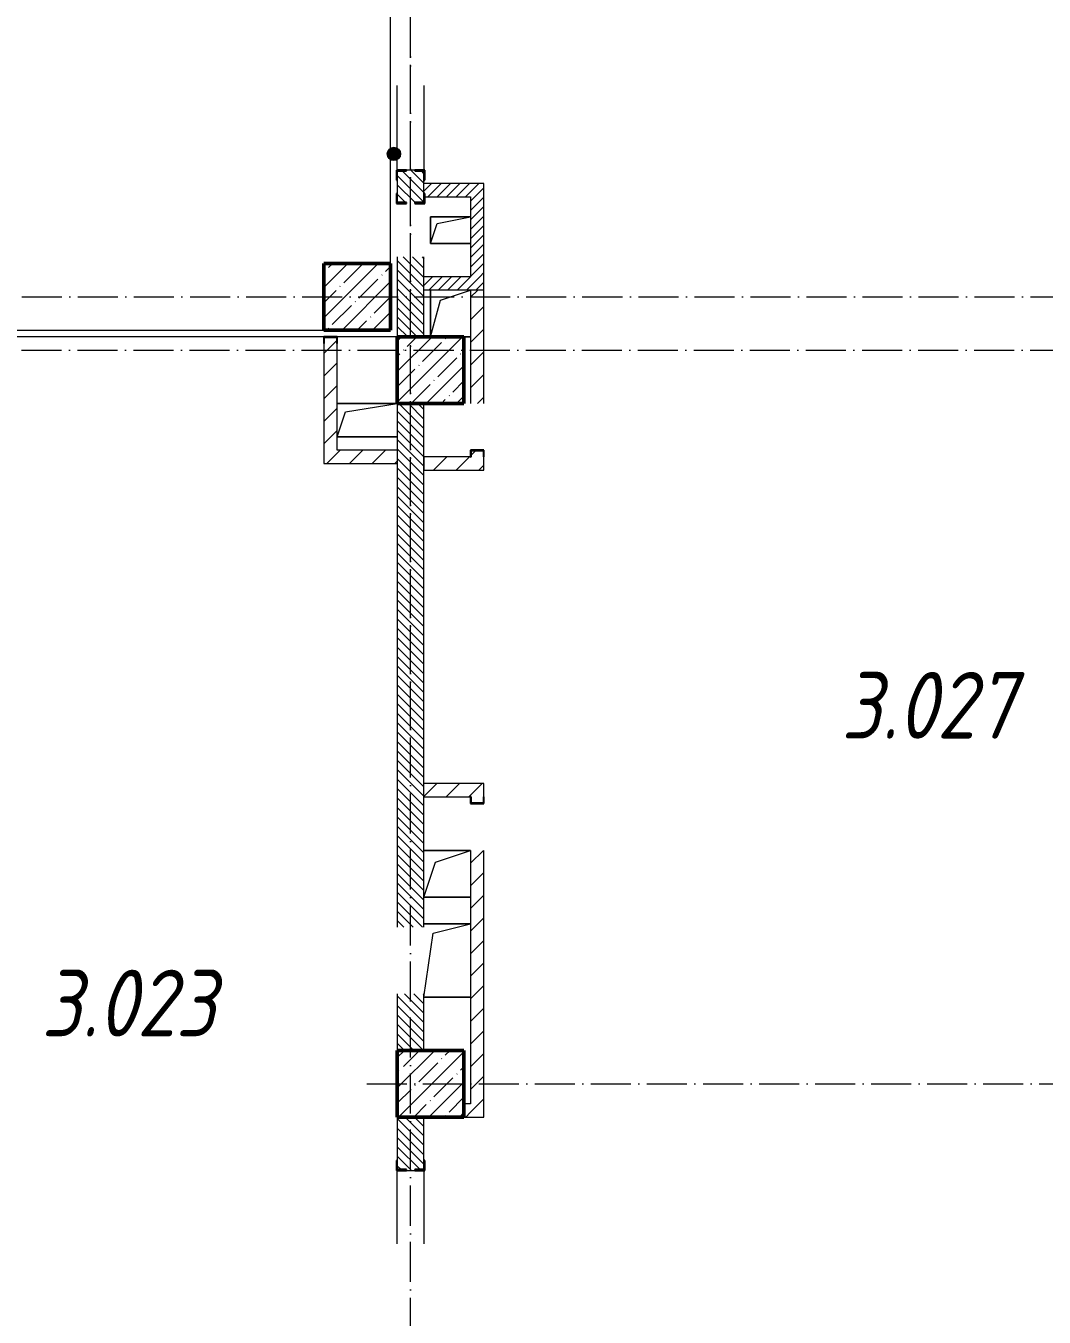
# Model space of a CAD drawing. Header units: millimetres. Extents: x -135211 to 49383, y -8033 to 228499.
# Drawn here: x -39477 to -31843, y 163513 to 173195 of the extents above; entities that cross this region are included whole.
import ezdxf

# ---------------------------------------------------------------- set-up
doc = ezdxf.new("R2010")
doc.units = ezdxf.units.MM
doc.linetypes.add('50_200_ШТРИХ_1Т_ш5_п1_п1_', pattern=[700, 500, -100, 0, -100])
for name, color, linetype, lineweight in [('A-FLOR-____-OTLN', 7, 'Continuous', 9), ('A-GENM-____-MCUT', 7, 'Continuous', 25), ('A-GENM-____-OTLN', 7, 'Continuous', 9), ('A-GENM-____-OTLN-1', 7, 'Continuous', 25), ('A-WALL-____-MCUT', 7, 'Continuous', 13), ('A-WALL-____-MCUT-3', 7, 'Continuous', 9), ('A-WALL-____-PATT-1', 7, 'Continuous', 9), ('A-WALL-FNSH-MCUT-1', 7, 'Continuous', 9), ('G-____-____-TEXT', 7, 'Continuous', 9), ('I-WALL-____-OTLN', 7, 'Continuous', 9), ('S-COLS-____-MCUT', 7, 'Continuous', 50), ('S-COLS-____-OTLN', 7, 'Continuous', 9), ('S-GRID-____-OTLN-1', 7, '50_200_ШТРИХ_1Т_ш5_п1_п1_', 9), ('Марки помещений', 7, 'Continuous', 9)]:
    doc.layers.add(name, color=color, linetype=linetype, lineweight=lineweight)
doc.styles.add('ISOCPEUR_I_2', font='isocpeui.ttf', dxfattribs={"width": 0.85, "height": 2.3})
pattern_1 = [(135, (-129942.255, 127932.027), (-35.35534, -35.35534), [])]
pattern_2 = [(45, (-93500, -42681.04), (-114.04925, 114.04925), []), (45, (-93385.95, -42681.04), (-114.04925, 114.04925), [201.613, -40.323, 3.353, -36.97])]
pattern_3 = [(45, (-92950, -43231.04), (-114.04925, 114.04925), []), (45, (-92835.95, -43231.04), (-114.04925, 114.04925), [201.613, -40.323, 3.353, -36.97])]
pattern_4 = [(45, (-129942.255, 127932.027), (-35.35534, 35.35534), [])]
pattern_5 = [(45, (-129942.25, 127932.03), (-84.85281, 84.85281), [])]

# ---------------------------------------------------------------- blocks, each defined once
blk = doc.blocks.new('BSC_Колонна _Прямоугольная - 500х500-V117-АР1_План отверстий 3 этажа в осях 1-64_Ю-ЯЯ')
at = {"layer": 'S-COLS-____-OTLN'}
h = blk.add_hatch(dxfattribs=at)
h.set_pattern_fill('FP_122', color=256, style=0, pattern_type=2)
h.set_pattern_definition(pattern_2)
h.paths.add_polyline_path([(-250, -250), (250, -250), (250, 250), (-250, 250), (-250, 12)], flags=0)
at = {"layer": 'S-COLS-____-MCUT'}
for p, q in [((250, 250), (-250, 250)), ((-250, 250), (-250, -250)), ((250, -250), (250, 250)), ((-250, -250), (250, -250))]:
    blk.add_line(p, q, dxfattribs=at)
blk = doc.blocks.new('BSC_Колонна _Прямоугольная - 500х500-V122-АР1_План отверстий 3 этажа в осях 1-64_Ю-ЯЯ')
at = {"layer": 'S-COLS-____-OTLN'}
h = blk.add_hatch(dxfattribs=at)
h.set_pattern_fill('FP_127', color=256, style=0, pattern_type=2)
h.set_pattern_definition(pattern_3)
h.paths.add_polyline_path([(-250, -250), (250, -250), (250, 250), (-250, 250)], flags=0)
at = {"layer": 'S-COLS-____-MCUT'}
for p, q in [((250, 250), (-250, 250)), ((-250, 250), (-250, -250)), ((250, -250), (250, 250)), ((-250, -250), (250, -250))]:
    blk.add_line(p, q, dxfattribs=at)
blk = doc.blocks.new('Фахверк_СКБ_Уголок - 200_3960-28268576-АР1_План отверстий 3 этажа в осях 1-64_Ю-ЯЯ')
at = {"layer": 'A-GENM-____-MCUT'}
for p, q in [((200, 156), (125, 156)), ((125, 156), (125, 81)), ((131, 81), (131, 150)), ((131, 150), (200, 150)), ((200, 150), (200, 156)), ((125, 81), (131, 81)), ((131, 19), (125, 19)), ((125, 19), (125, -56)), ((131, -50), (131, 19)), ((125, -56), (200, -56)), ((200, -50), (131, -50)), ((200, -56), (200, -50))]:
    blk.add_line(p, q, dxfattribs=at)
blk = doc.blocks.new('154_Фахверк_СКБ_Швеллер - Тип_100_3960-28318856-АР1_План отверстий 3 этажа в осях 1-64_Ю-ЯЯ')
at = {"layer": 'A-GENM-____-MCUT'}
for p, q in [((175, 50), (125, 50)), ((125, 50), (125, -50)), ((128, 47), (175, 47)), ((128, -47), (128, 47)), ((175, 47), (175, 50)), ((125, -50), (175, -50)), ((175, -47), (128, -47)), ((175, -50), (175, -47))]:
    blk.add_line(p, q, dxfattribs=at)
blk = doc.blocks.new('AR_Отверстие прямоугольное _в плите_ - AR_Отверстие прямоугольное _в плите_-V172-АР1_План отверстий 3 этажа в осях 1-64_Ю-ЯЯ')
at = {"layer": 'A-GENM-____-OTLN'}
for p, q in [((150, 100), (-150, 100)), ((-150, 100), (-150, -100)), ((-100, 50), (150, 100)), ((-150, -100), (-100, 50)), ((-150, -100), (150, -100))]:
    blk.add_line(p, q, dxfattribs=at)
blk = doc.blocks.new('AR_Отверстие прямоугольное _в плите_ - AR_Отверстие прямоугольное _в плите_-30552830-АР1_План отверстий 3 этажа в осях 1-64_Ю-ЯЯ')
at = {"layer": 'A-GENM-____-OTLN'}
for p, q in [((225, 125), (-225, 125)), ((-162.5, 62.5), (225, 125)), ((-225, -125), (-162.5, 62.5)), ((-225, -125), (225, -125))]:
    blk.add_line(p, q, dxfattribs=at)
blk = doc.blocks.new('AR_Отверстие прямоугольное _в плите_ - AR_Отверстие прямоугольное _в плите_-30552583-АР1_План отверстий 3 этажа в осях 1-64_Ю-ЯЯ')
at = {"layer": 'A-GENM-____-OTLN'}
for p, q in [((-150, 175), (-150, -175)), ((-150, -175), (-75, 100)), ((-75, 100), (150, 175)), ((100, -175), (150, -175))]:
    blk.add_line(p, q, dxfattribs=at)
blk = doc.blocks.new('154_Фахверк_СКБ_Швеллер - Тип_100_3960_зеркало-28515619-АР1_План отверстий 3 этажа в осях 1-64_Ю-ЯЯ')
at = {"layer": 'A-GENM-____-MCUT'}
for p, q in [((175, 50), (125, 50)), ((125, 50), (125, -50)), ((128, 47), (175, 47)), ((128, -47), (128, 47)), ((175, 47), (175, 50)), ((125, -50), (175, -50)), ((175, -47), (128, -47)), ((175, -50), (175, -47))]:
    blk.add_line(p, q, dxfattribs=at)
blk = doc.blocks.new('BSC_Колонна _Прямоугольная - 500х500-V36-АР1_План отверстий 3 этажа в осях 1-64_А-ГГ')
at = {"layer": 'S-COLS-____-OTLN'}
h = blk.add_hatch(dxfattribs=at)
h.set_pattern_fill('FP_73', color=256, style=0, pattern_type=2)
h.set_pattern_definition([(45, (-93500, -37331.04), (-114.04925, 114.04925), []), (45, (-93385.95, -37331.04), (-114.04925, 114.04925), [201.613, -40.323, 3.353, -36.97])])
h.paths.add_polyline_path([(-250, -250), (250, -250), (250, 250), (-250, 250)], flags=0)
at = {"layer": 'S-COLS-____-MCUT'}
for p, q in [((250, 250), (-250, 250)), ((-250, 250), (-250, -250)), ((250, -250), (250, 250)), ((-250, -250), (250, -250))]:
    blk.add_line(p, q, dxfattribs=at)
blk = doc.blocks.new('BSC_Колонна _Прямоугольная - 500х500-V141-АР1_План отверстий 3 этажа в осях 1-64_А-ГГ')
at = {"layer": 'S-COLS-____-OTLN'}
h = blk.add_hatch(dxfattribs=at)
h.set_pattern_fill('FP_164', color=256, style=0, pattern_type=2)
h.set_pattern_definition(pattern_2)
h.paths.add_polyline_path([(-250, -250), (250, -250), (250, 250), (-250, 250), (-250, 194.5)], flags=0)
at = {"layer": 'S-COLS-____-MCUT'}
for p, q in [((250, 250), (-250, 250)), ((-250, 250), (-250, -250)), ((250, -250), (250, 250)), ((-250, -250), (250, -250))]:
    blk.add_line(p, q, dxfattribs=at)
blk = doc.blocks.new('BSC_Колонна _Прямоугольная - 500х500-V146-АР1_План отверстий 3 этажа в осях 1-64_А-ГГ')
at = {"layer": 'S-COLS-____-OTLN'}
h = blk.add_hatch(dxfattribs=at)
h.set_pattern_fill('FP_169', color=256, style=0, pattern_type=2)
h.set_pattern_definition(pattern_3)
h.paths.add_polyline_path([(-250, -250), (250, -250), (250, 250), (-250, 250)], flags=0)
at = {"layer": 'S-COLS-____-MCUT'}
for p, q in [((250, 250), (-250, 250)), ((-250, 250), (-250, -250)), ((250, -250), (250, 250)), ((-250, -250), (250, -250))]:
    blk.add_line(p, q, dxfattribs=at)
blk = doc.blocks.new('Фахверк_СКБ_Уголок - 200_3960-28268576-АР1_План отверстий 3 этажа в осях 1-64_А-ГГ')
at = {"layer": 'A-GENM-____-MCUT'}
for p, q in [((200, 156), (125, 156)), ((125, 156), (125, 81)), ((131, 81), (131, 150)), ((131, 150), (200, 150)), ((200, 150), (200, 156)), ((125, 81), (131, 81)), ((131, 19), (125, 19)), ((125, 19), (125, -56)), ((131, -50), (131, 19)), ((125, -56), (200, -56)), ((200, -50), (131, -50)), ((200, -56), (200, -50))]:
    blk.add_line(p, q, dxfattribs=at)
blk = doc.blocks.new('154_Фахверк_СКБ_Швеллер - Тип_100_3960-28318856-АР1_План отверстий 3 этажа в осях 1-64_А-ГГ')
at = {"layer": 'A-GENM-____-MCUT'}
for p, q in [((175, 50), (125, 50)), ((125, 50), (125, -50)), ((128, 47), (175, 47)), ((128, -47), (128, 47)), ((175, 47), (175, 50)), ((125, -50), (175, -50)), ((175, -47), (128, -47)), ((175, -50), (175, -47))]:
    blk.add_line(p, q, dxfattribs=at)
blk = doc.blocks.new('AR_Отверстие прямоугольное _в плите_ - AR_Отверстие прямоугольное _в плите_-30423629-АР1_План отверстий 3 этажа в осях 1-64_А-ГГ')
at = {"layer": 'A-GENM-____-OTLN'}
for p, q in [((150, 100), (-150, 100)), ((-150, 100), (-150, -100)), ((-100, 50), (150, 100)), ((-150, -100), (-100, 50)), ((-150, -100), (150, -100))]:
    blk.add_line(p, q, dxfattribs=at)
blk = doc.blocks.new('AR_Отверстие прямоугольное _в плите_ - AR_Отверстие прямоугольное _в плите_-30552830-АР1_План отверстий 3 этажа в осях 1-64_А-ГГ')
at = {"layer": 'A-GENM-____-OTLN'}
for p, q in [((225, 125), (-225, 125)), ((-162.5, 62.5), (225, 125)), ((-225, -125), (-162.5, 62.5)), ((-225, -125), (225, -125))]:
    blk.add_line(p, q, dxfattribs=at)
blk = doc.blocks.new('AR_Отверстие прямоугольное _в плите_ - AR_Отверстие прямоугольное _в плите_-30552583-АР1_План отверстий 3 этажа в осях 1-64_А-ГГ')
at = {"layer": 'A-GENM-____-OTLN'}
for p, q in [((-150, 175), (-150, -175)), ((-150, -175), (-75, 100)), ((-75, 100), (150, 175)), ((100, -175), (150, -175))]:
    blk.add_line(p, q, dxfattribs=at)
blk = doc.blocks.new('AR_Отверстие прямоугольное _в плите_ - AR_Отверстие прямоугольное _в плите_-30552844-АР1_План отверстий 3 этажа в осях 1-64_А-ГГ')
at = {"layer": 'A-GENM-____-OTLN'}
for p, q in [((175, 175), (-175, 175)), ((-87.5, 87.5), (175, 175)), ((-175, -175), (-87.5, 87.5)), ((-175, -175), (175, -175))]:
    blk.add_line(p, q, dxfattribs=at)
blk = doc.blocks.new('AR_Отверстие прямоугольное _в плите_ - AR_Отверстие прямоугольное _в плите_-30552585-АР1_План отверстий 3 этажа в осях 1-64_А-ГГ')
at = {"layer": 'A-GENM-____-OTLN'}
for p, q in [((175, 275), (-175, 275)), ((-175, -275), (-105, 205)), ((-105, 205), (175, 275)), ((-175, -275), (175, -275))]:
    blk.add_line(p, q, dxfattribs=at)
blk = doc.blocks.new('154_Фахверк_СКБ_Швеллер - Тип_100_3960_зеркало-28515619-АР1_План отверстий 3 этажа в осях 1-64_А-ГГ')
at = {"layer": 'A-GENM-____-MCUT'}
for p, q in [((175, 50), (125, 50)), ((125, 50), (125, -50)), ((128, 47), (175, 47)), ((128, -47), (128, 47)), ((175, 47), (175, 50)), ((125, -50), (175, -50)), ((175, -47), (128, -47)), ((175, -50), (175, -47))]:
    blk.add_line(p, q, dxfattribs=at)

msp = doc.modelspace()

# ---------------------------------------------------------------- hatches: boundary and pattern name
at = {"layer": 'A-WALL-____-PATT-1'}
h = msp.add_hatch(dxfattribs=at)
h.set_pattern_fill('FP_9', color=256, style=0, pattern_type=2)
h.set_pattern_definition(pattern_1)
h.paths.add_polyline_path([(-36692.3, 170863.1), (-36492.3, 170863.1), (-36492.3, 171463.1), (-36692.3, 171463.1), (-36692.3, 171432.4)], flags=0)
h.paths.add_polyline_path([(-36623.3, 171863.1), (-36561.3, 171863.1), (-36561.3, 171869.1), (-36492.3, 171869.1), (-36493.2, 172107.1), (-36561.3, 172107.1), (-36561.3, 172113.1), (-36623.3, 172113.1), (-36623.3, 172107.1), (-36692.3, 172107.1), (-36692.3, 171869.1), (-36623.3, 171869.1)], flags=0)
h.paths.add_polyline_path([(-36623.3, 173813.1), (-36561.3, 173813.1), (-36561.3, 173819.1), (-36492.3, 173819.1), (-36492.3, 174213.1), (-36692.3, 174213.1), (-36692.3, 173819.1), (-36623.3, 173819.1)], flags=0)
h = msp.add_hatch(dxfattribs=at)
h.set_pattern_fill('FP_6', color=256, style=0, pattern_type=2)
h.set_pattern_definition(pattern_1)
h.paths.add_polyline_path([(-36692.3, 170863.1), (-36492.3, 170863.1), (-36492.3, 171463.1), (-36692.3, 171463.1)], flags=0)
h.paths.add_polyline_path([(-36561.3, 171863.1), (-36561.3, 171869.1), (-36492.3, 171869.1), (-36493.2, 172107.1), (-36561.3, 172107.1), (-36561.3, 172113.1), (-36623.3, 172113.1), (-36623.3, 172107.1), (-36692.3, 172107.1), (-36692.3, 171869.1), (-36623.3, 171869.1), (-36623.3, 171863.1)], flags=0)
h.paths.add_polyline_path([(-36561.3, 173813.1), (-36561.3, 173819.1), (-36492.3, 173819.1), (-36492.3, 174213.1), (-36692.3, 174213.1), (-36692.3, 173819.1), (-36623.3, 173819.1), (-36623.3, 173813.1)], flags=0)
h = msp.add_hatch(dxfattribs=at)
h.set_pattern_fill('FP_8', color=256, style=0, pattern_type=2)
h.set_pattern_definition(pattern_4)
h.paths.add_polyline_path([(-36042.3, 171913.1), (-36042.3, 172013.1), (-36492.3, 172013.1), (-36492.3, 171938.1), (-36486.3, 171938.1), (-36486.3, 171913.1), (-36142.3, 171913.1)], flags=0)
h = msp.add_hatch(dxfattribs=at)
h.set_pattern_fill('FP_5', color=256, style=0, pattern_type=2)
h.set_pattern_definition(pattern_4)
h.paths.add_polyline_path([(-36042.3, 171913.1), (-36042.3, 172013.1), (-36492.3, 172013.1), (-36492.3, 171938.1), (-36486.3, 171938.1), (-36486.3, 171913.1), (-36142.3, 171913.1)], flags=0)
h = msp.add_hatch(dxfattribs=at)
h.set_pattern_fill('FP_8', color=256, style=0, pattern_type=2)
h.set_pattern_definition(pattern_4)
h.paths.add_polyline_path([(-36042.3, 171313.1), (-36042.3, 171913.1), (-36142.3, 171913.1), (-36142.3, 171313.1)], flags=0)
h = msp.add_hatch(dxfattribs=at)
h.set_pattern_fill('FP_5', color=256, style=0, pattern_type=2)
h.set_pattern_definition(pattern_4)
h.paths.add_polyline_path([(-36042.3, 171313.1), (-36042.3, 171913.1), (-36142.3, 171913.1), (-36142.3, 171313.1)], flags=0)
h = msp.add_hatch(dxfattribs=at)
h.set_pattern_fill('FP_8', color=256, style=0, pattern_type=2)
h.set_pattern_definition(pattern_4)
h.paths.add_polyline_path([(-36042.3, 171213.1), (-36042.3, 171313.1), (-36492.3, 171313.1), (-36492.3, 171213.1), (-36280.7, 171213.1)], flags=0)
h = msp.add_hatch(dxfattribs=at)
h.set_pattern_fill('FP_5', color=256, style=0, pattern_type=2)
h.set_pattern_definition(pattern_4)
h.paths.add_polyline_path([(-36042.3, 171213.1), (-36042.3, 171313.1), (-36492.3, 171313.1), (-36492.3, 171213.1), (-36280.3, 171213.1)], flags=0)
h = msp.add_hatch(dxfattribs=at)
h.set_pattern_fill('FP_7', color=256, style=0, pattern_type=2)
h.set_pattern_definition(pattern_5)
h.paths.add_polyline_path([(-36092.3, 169963.1), (-36045.3, 169963.1), (-36045.3, 170010.1), (-36139.3, 170010.1), (-36139.3, 169963.1)], flags=0)
h.paths.add_polyline_path([(-36142.3, 170363.1), (-36042.3, 170363.1), (-36042.3, 171213.1), (-36142.3, 171213.1)], flags=0)
h = msp.add_hatch(dxfattribs=at)
h.set_pattern_fill('FP_4', color=256, style=0, pattern_type=2)
h.set_pattern_definition(pattern_5)
h.paths.add_polyline_path([(-36092.3, 169963.1), (-36045.3, 169963.1), (-36045.3, 170010.1), (-36139.3, 170010.1), (-36139.3, 169963.1)], flags=0)
h.paths.add_polyline_path([(-36142.3, 170363.1), (-36042.3, 170363.1), (-36042.3, 171213.1), (-36142.3, 171213.1)], flags=0)
h = msp.add_hatch(dxfattribs=at)
h.set_pattern_fill('FP_7', color=256, style=0, pattern_type=2)
h.set_pattern_definition(pattern_5)
h.paths.add_polyline_path([(-37142.3, 169913.1), (-37142.3, 170813.1), (-37145.3, 170813.1), (-37145.3, 170860.1), (-37239.3, 170860.1), (-37239.3, 170813.1), (-37242.3, 170813.1), (-37242.3, 169913.1)], flags=0)
h = msp.add_hatch(dxfattribs=at)
h.set_pattern_fill('FP_4', color=256, style=0, pattern_type=2)
h.set_pattern_definition(pattern_5)
h.paths.add_polyline_path([(-37242.3, 169913.1), (-37142.3, 169913.1), (-37142.3, 170813.1), (-37145.3, 170813.1), (-37145.3, 170860.1), (-37239.3, 170860.1), (-37239.3, 170813.1), (-37242.3, 170813.1), (-37242.3, 169947.5)], flags=0)
h = msp.add_hatch(dxfattribs=at)
h.set_pattern_fill('FP_6', color=256, style=0, pattern_type=2)
h.set_pattern_definition(pattern_1)
h.paths.add_polyline_path([(-36492.3, 165513.1), (-36492.3, 165938.1), (-36692.3, 165938.1), (-36692.3, 165513.1)], flags=0)
h.paths.add_polyline_path([(-36492.3, 166438.1), (-36492.3, 170363.1), (-36692.3, 170363.1), (-36692.3, 166438.1)], flags=0)
h = msp.add_hatch(dxfattribs=at)
h.set_pattern_fill('FP_7', color=256, style=0, pattern_type=2)
h.set_pattern_definition(pattern_5)
h.paths.add_polyline_path([(-36692.3, 169913.1), (-36692.3, 170013.1), (-37142.3, 170013.1), (-37142.3, 169913.1)], flags=0)
h = msp.add_hatch(dxfattribs=at)
h.set_pattern_fill('FP_4', color=256, style=0, pattern_type=2)
h.set_pattern_definition(pattern_5)
h.paths.add_polyline_path([(-36692.3, 169913.1), (-36692.3, 170013.1), (-37142.3, 170013.1), (-37142.3, 169913.1)], flags=0)
h = msp.add_hatch(dxfattribs=at)
h.set_pattern_fill('FP_7', color=256, style=0, pattern_type=2)
h.set_pattern_definition(pattern_5)
h.paths.add_polyline_path([(-36492.3, 169863.1), (-36042.3, 169863.1), (-36042.3, 169963.1), (-36492.3, 169963.1)], flags=0)
h = msp.add_hatch(dxfattribs=at)
h.set_pattern_fill('FP_4', color=256, style=0, pattern_type=2)
h.set_pattern_definition(pattern_5)
h.paths.add_polyline_path([(-36492.3, 169863.1), (-36042.3, 169863.1), (-36042.3, 169963.1), (-36492.3, 169963.1), (-36492.3, 169947.5)], flags=0)
h = msp.add_hatch(dxfattribs=at)
h.set_pattern_fill('FP_4', color=256, style=0, pattern_type=2)
h.set_pattern_definition(pattern_5)
h.paths.add_polyline_path([(-36142.3, 167413.1), (-36142.3, 167513.1), (-36492.3, 167513.1), (-36492.3, 167413.1)], flags=0)
h = msp.add_hatch(dxfattribs=at)
h.set_pattern_fill('FP_4', color=256, style=0, pattern_type=2)
h.set_pattern_definition(pattern_5)
h.paths.add_polyline_path([(-36042.3, 165013.1), (-36042.3, 167013.1), (-36142.3, 167013.1), (-36142.3, 165013.1)], flags=0)
h.paths.add_polyline_path([(-36048.4, 167366.1), (-36045.3, 167366.1), (-36045.3, 167413.1), (-36042.3, 167413.1), (-36042.3, 167513.1), (-36142.3, 167513.1), (-36142.3, 167413.1), (-36139.3, 167413.1), (-36139.3, 167366.1)], flags=0)
h = msp.add_hatch(dxfattribs=at)
h.set_pattern_fill('FP_4', color=256, style=0, pattern_type=2)
h.set_pattern_definition(pattern_5)
h.paths.add_polyline_path([(-36142.3, 165013.1), (-36142.3, 165113.1), (-36192.3, 165113.1), (-36192.3, 165013.1)], flags=0)
h = msp.add_hatch(dxfattribs=at)
h.set_pattern_fill('FP_6', color=256, style=0, pattern_type=2)
h.set_pattern_definition(pattern_1)
h.paths.add_polyline_path([(-36692.3, 162513.1), (-36492.3, 162513.1), (-36492.3, 162907.1), (-36561.3, 162907.1), (-36561.3, 162913.1), (-36623.3, 162913.1), (-36623.3, 162907.1), (-36692.3, 162907.1), (-36692.3, 162838.1)], flags=0)
h.paths.add_polyline_path([(-36561.3, 164613.1), (-36561.3, 164619.1), (-36492.3, 164619.1), (-36492.3, 165013.1), (-36692.3, 165013.1), (-36692.3, 164619.1), (-36623.3, 164619.1), (-36623.3, 164613.1)], flags=0)
at = {"layer": 'G-____-____-TEXT'}
h = msp.add_hatch(color=256, dxfattribs=at)
edge = h.paths.add_edge_path(flags=0)
edge.add_arc((-36717.3, 172234.3), 50, 0, 360)
h = msp.add_hatch(color=256, dxfattribs=at)
edge = h.paths.add_edge_path(flags=0)
edge.add_arc((-36717.3, 172234.3), 50, 0, 360)

# ---------------------------------------------------------------- linework, layer by layer
at = {"layer": 'A-FLOR-____-OTLN'}
for p, q in [((-36742.3, 171413.1), (-36742.3, 174763.1)), ((-36742.3, 171413.1), (-36742.3, 174763.1)), ((-36442.3, 171763.1), (-36142.3, 171763.1)), ((-36442.3, 171563.1), (-36442.3, 171763.1)), ((-36442.3, 171763.1), (-36142.3, 171763.1)), ((-36442.3, 171563.1), (-36442.3, 171763.1)), ((-36142.3, 171563.1), (-36442.3, 171563.1)), ((-36142.3, 171563.1), (-36442.3, 171563.1)), ((-36442.3, 170863.1), (-36442.3, 171213.1)), ((-36442.3, 170863.1), (-36442.3, 171213.1)), ((-40692.3, 170913.1), (-37242.3, 170913.1)), ((-40692.3, 170913.1), (-37242.3, 170913.1)), ((-37242.3, 170863.1), (-40692.3, 170863.1)), ((-37242.3, 170863.1), (-40692.3, 170863.1)), ((-36692.3, 170863.1), (-37142.3, 170863.1)), ((-36692.3, 170863.1), (-37142.3, 170863.1)), ((-36142.3, 170863.1), (-36192.3, 170863.1)), ((-36142.3, 170863.1), (-36192.3, 170863.1)), ((-37142.3, 170363.1), (-36692.3, 170363.1)), ((-37142.3, 170363.1), (-36692.3, 170363.1)), ((-36692.3, 170113.1), (-37142.3, 170113.1)), ((-36692.3, 170113.1), (-37142.3, 170113.1)), ((-36492.3, 167013.1), (-36142.3, 167013.1)), ((-36142.3, 166663.1), (-36492.3, 166663.1)), ((-36492.3, 166463.1), (-36142.3, 166463.1)), ((-36142.3, 165913.1), (-36492.3, 165913.1))]:
    msp.add_line(p, q, dxfattribs=at)
at = {"layer": 'A-WALL-____-MCUT'}
for p, q in [((-36561.3, 172113.1), (-36623.3, 172113.1)), ((-36692.3, 172038.1), (-36692.3, 171938.1)), ((-36492.3, 171938.1), (-36492.3, 172038.1)), ((-36692.3, 171463.1), (-36692.3, 170863.1)), ((-36492.3, 170863.1), (-36492.3, 171463.1))]:
    msp.add_line(p, q, dxfattribs=at)
at = {"layer": 'A-WALL-____-MCUT-3'}
for p, q in [((-36561.3, 172113.1), (-36623.3, 172113.1)), ((-36692.3, 172038.1), (-36692.3, 171938.1)), ((-36492.3, 171938.1), (-36492.3, 172038.1)), ((-36692.3, 171463.1), (-36692.3, 170863.1)), ((-36492.3, 170863.1), (-36492.3, 171463.1)), ((-36692.3, 170363.1), (-36692.3, 166438.1)), ((-36492.3, 166438.1), (-36492.3, 170363.1)), ((-36692.3, 165938.1), (-36692.3, 165513.1)), ((-36492.3, 165513.1), (-36492.3, 165938.1)), ((-36692.3, 165013.1), (-36692.3, 164688.1)), ((-36492.3, 164688.1), (-36492.3, 165013.1)), ((-36623.3, 164613.1), (-36561.3, 164613.1))]:
    msp.add_line(p, q, dxfattribs=at)
at = {"layer": 'A-WALL-FNSH-MCUT-1'}
for p, q in [((-36042.3, 172013.1), (-36492.3, 172013.1)), ((-36042.3, 172013.1), (-36492.3, 172013.1)), ((-36042.3, 170363.1), (-36042.3, 172013.1)), ((-36042.3, 170363.1), (-36042.3, 172013.1)), ((-36486.3, 171913.1), (-36142.3, 171913.1)), ((-36486.3, 171913.1), (-36142.3, 171913.1)), ((-36142.3, 171913.1), (-36142.3, 171313.1)), ((-36142.3, 171913.1), (-36142.3, 171313.1)), ((-36142.3, 171313.1), (-36492.3, 171313.1)), ((-36142.3, 171313.1), (-36492.3, 171313.1)), ((-36042.3, 171213.1), (-36492.3, 171213.1)), ((-36042.3, 171213.1), (-36492.3, 171213.1)), ((-36142.3, 171213.1), (-36142.3, 170363.1)), ((-36142.3, 171213.1), (-36142.3, 170363.1)), ((-37242.3, 170813.1), (-37242.3, 169913.1)), ((-37242.3, 170813.1), (-37242.3, 169913.1)), ((-37142.3, 170013.1), (-37142.3, 170813.1)), ((-37142.3, 170013.1), (-37142.3, 170813.1)), ((-36692.3, 170013.1), (-37142.3, 170013.1)), ((-36692.3, 170013.1), (-37142.3, 170013.1)), ((-36142.3, 169963.1), (-36492.3, 169963.1)), ((-36142.3, 169963.1), (-36492.3, 169963.1)), ((-36492.3, 169963.1), (-36492.3, 169863.1)), ((-36042.3, 169863.1), (-36042.3, 169963.1)), ((-36042.3, 169863.1), (-36042.3, 169963.1)), ((-37242.3, 169913.1), (-36692.3, 169913.1)), ((-37242.3, 169913.1), (-36692.3, 169913.1)), ((-36492.3, 169863.1), (-36042.3, 169863.1)), ((-36492.3, 169863.1), (-36042.3, 169863.1)), ((-36042.3, 167513.1), (-36492.3, 167513.1)), ((-36042.3, 167413.1), (-36042.3, 167513.1)), ((-36492.3, 167413.1), (-36142.3, 167413.1)), ((-36142.3, 167013.1), (-36142.3, 165113.1)), ((-36042.3, 165013.1), (-36042.3, 167013.1)), ((-36142.3, 165113.1), (-36192.3, 165113.1)), ((-36192.3, 165013.1), (-36042.3, 165013.1))]:
    msp.add_line(p, q, dxfattribs=at)
at = {"layer": 'G-____-____-TEXT'}
msp.add_circle((-36717.3, 172234.3), 50, dxfattribs=at)
msp.add_circle((-36717.3, 172234.3), 50, dxfattribs=at)
at = {"layer": 'I-WALL-____-OTLN'}
for p, q in [((-36692.3, 172113.1), (-36692.3, 172748.1)), ((-36692.3, 172113.1), (-36692.3, 172748.1)), ((-36492.3, 172748.1), (-36492.3, 172113.1)), ((-36492.3, 172748.1), (-36492.3, 172113.1)), ((-36692.3, 164063.1), (-36692.3, 164613.1)), ((-36492.3, 164613.1), (-36492.3, 164063.1))]:
    msp.add_line(p, q, dxfattribs=at)
at = {"layer": 'S-GRID-____-OTLN-1', "color": 251, "ltscale": 0.6, "true_color": 0x636466}
for p, q in [((-36592.3, 167913.1), (-36592.3, 218824.9)), ((-36592.3, 123449.4), (-36592.3, 177813)), ((-55469.9, 171163.1), (-26007.7, 171163.1)), ((-55469.9, 171163.1), (-26007.7, 171163.1)), ((-62615.5, 170763.1), (-25867.8, 170763.1)), ((-36921, 165263.1), (-25867.8, 165263.1))]:
    msp.add_line(p, q, dxfattribs=at)

# ---------------------------------------------------------------- block references
at = {"layer": 'A-GENM-____-OTLN'}
for name, p in [('AR_Отверстие прямоугольное _в плите_ - AR_Отверстие прямоугольное _в плите_-V172-АР1_План отверстий 3 этажа в осях 1-64_Ю-ЯЯ', (-36292.3, 171663.1)), ('AR_Отверстие прямоугольное _в плите_ - AR_Отверстие прямоугольное _в плите_-30423629-АР1_План отверстий 3 этажа в осях 1-64_А-ГГ', (-36292.3, 171663.1)), ('AR_Отверстие прямоугольное _в плите_ - AR_Отверстие прямоугольное _в плите_-30552583-АР1_План отверстий 3 этажа в осях 1-64_Ю-ЯЯ', (-36292.3, 171038.1)), ('AR_Отверстие прямоугольное _в плите_ - AR_Отверстие прямоугольное _в плите_-30552583-АР1_План отверстий 3 этажа в осях 1-64_А-ГГ', (-36292.3, 171038.1)), ('AR_Отверстие прямоугольное _в плите_ - AR_Отверстие прямоугольное _в плите_-30552830-АР1_План отверстий 3 этажа в осях 1-64_Ю-ЯЯ', (-36917.3, 170238.1)), ('AR_Отверстие прямоугольное _в плите_ - AR_Отверстие прямоугольное _в плите_-30552830-АР1_План отверстий 3 этажа в осях 1-64_А-ГГ', (-36917.3, 170238.1)), ('AR_Отверстие прямоугольное _в плите_ - AR_Отверстие прямоугольное _в плите_-30552844-АР1_План отверстий 3 этажа в осях 1-64_А-ГГ', (-36317.3, 166838.1)), ('AR_Отверстие прямоугольное _в плите_ - AR_Отверстие прямоугольное _в плите_-30552585-АР1_План отверстий 3 этажа в осях 1-64_А-ГГ', (-36317.3, 166188.1))]:
    msp.add_blockref(name, p, dxfattribs=at)
at = {"layer": 'A-GENM-____-OTLN-1'}
for name, p, rotation in [('Фахверк_СКБ_Уголок - 200_3960-28268576-АР1_План отверстий 3 этажа в осях 1-64_Ю-ЯЯ', (-36642.3, 172238.1), 269.9999999999999), ('Фахверк_СКБ_Уголок - 200_3960-28268576-АР1_План отверстий 3 этажа в осях 1-64_А-ГГ', (-36642.3, 172238.1), 269.9999999999999), ('Фахверк_СКБ_Уголок - 200_3960-28268576-АР1_План отверстий 3 этажа в осях 1-64_Ю-ЯЯ', (-36542.3, 171738.1), 89.9999999999999), ('Фахверк_СКБ_Уголок - 200_3960-28268576-АР1_План отверстий 3 этажа в осях 1-64_А-ГГ', (-36542.3, 171738.1), 89.9999999999999), ('154_Фахверк_СКБ_Швеллер - Тип_100_3960-28318856-АР1_План отверстий 3 этажа в осях 1-64_Ю-ЯЯ', (-37192.3, 170988.1), 270), ('154_Фахверк_СКБ_Швеллер - Тип_100_3960-28318856-АР1_План отверстий 3 этажа в осях 1-64_А-ГГ', (-37192.3, 170988.1), 270), ('154_Фахверк_СКБ_Швеллер - Тип_100_3960_зеркало-28515619-АР1_План отверстий 3 этажа в осях 1-64_Ю-ЯЯ', (-36092.3, 170138.1), 269.9999999999966), ('154_Фахверк_СКБ_Швеллер - Тип_100_3960_зеркало-28515619-АР1_План отверстий 3 этажа в осях 1-64_А-ГГ', (-36092.3, 170138.1), 269.9999999999966), ('154_Фахверк_СКБ_Швеллер - Тип_100_3960_зеркало-28515619-АР1_План отверстий 3 этажа в осях 1-64_А-ГГ', (-36092.3, 167238.1), 90), ('Фахверк_СКБ_Уголок - 200_3960-28268576-АР1_План отверстий 3 этажа в осях 1-64_А-ГГ', (-36542.3, 164488.1), 89.9999999999999)]:
    msp.add_blockref(name, p, dxfattribs=dict(at, rotation=rotation))
at = {"layer": 'S-COLS-____-OTLN'}
for name, p in [('BSC_Колонна _Прямоугольная - 500х500-V122-АР1_План отверстий 3 этажа в осях 1-64_Ю-ЯЯ', (-36992.3, 171163.1)), ('BSC_Колонна _Прямоугольная - 500х500-V146-АР1_План отверстий 3 этажа в осях 1-64_А-ГГ', (-36992.3, 171163.1)), ('BSC_Колонна _Прямоугольная - 500х500-V117-АР1_План отверстий 3 этажа в осях 1-64_Ю-ЯЯ', (-36442.3, 170613.1)), ('BSC_Колонна _Прямоугольная - 500х500-V141-АР1_План отверстий 3 этажа в осях 1-64_А-ГГ', (-36442.3, 170613.1)), ('BSC_Колонна _Прямоугольная - 500х500-V36-АР1_План отверстий 3 этажа в осях 1-64_А-ГГ', (-36442.3, 165263.1))]:
    msp.add_blockref(name, p, dxfattribs=at)

# ---------------------------------------------------------------- texts
at = {"layer": 'Марки помещений', "char_height": 500, "width": 785.654, "attachment_point": 1, "style": 'ISOCPEUR_I_2'}
for s, insert in [('3.027', (-33364.5, 168350.7)), ('3.023', (-39360.3, 166117.9))]:
    msp.add_mtext(s, dxfattribs=dict(at, insert=insert))

doc.saveas('drawing.dxf')
